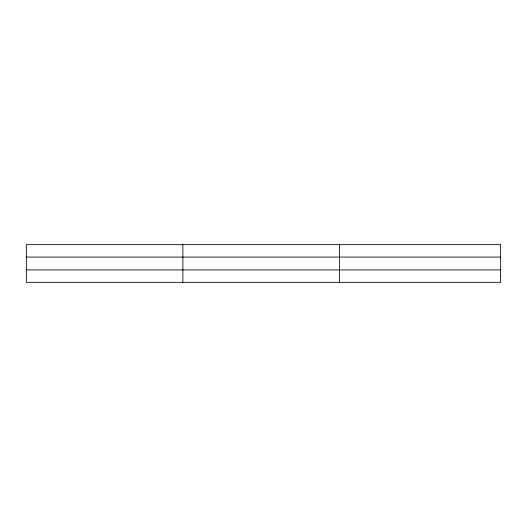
<?xml version="1.0" encoding="UTF-8"?>
<svg xmlns="http://www.w3.org/2000/svg" width="527" height="527" viewBox="0 0 527 527"><rect width="100%" height="100%" fill="white"/><g stroke="black" fill="none" stroke-linecap="round" stroke-linejoin="round"><path stroke-width="0.79" d="M182.869 282.347L182.869 244.653M339.388 282.347L339.388 244.653M26.35 257.09L500.65 257.09M26.35 269.91L500.65 269.91M500.65 276.128L500.65 282.347L26.35 282.347L26.35 244.653L500.65 244.653L500.65 276.128"/></g></svg>
